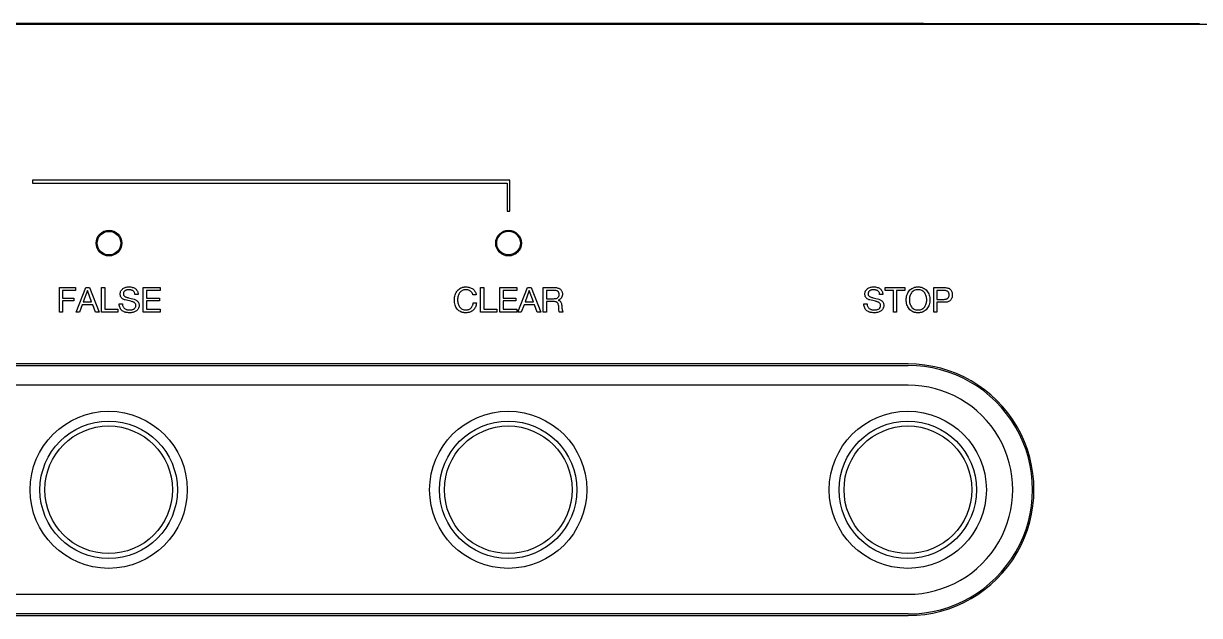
# Model space of a CAD drawing. Header units: millimetres. Extents: x 2974 to 5671, y 1205 to 3288.
# Drawn here: x 4272.76 to 4286.06, y 1695.4 to 1702.1 of the extents above; entities that cross this region are included whole.
import ezdxf

# ---------------------------------------------------------------- set-up
doc = ezdxf.new("R2010")
doc.units = ezdxf.units.MM
doc.linetypes.add('atContinuous2', pattern=[0])
doc.layers.add('Layer 1', color=7, linetype='Continuous')

# ---------------------------------------------------------------- blocks, each defined once
blk = doc.blocks.new('TOA')
at = {"layer": 'Layer 1', "color": 0}
for points in [[(2149.99, 474.42), (2478.33, 474.42)], [(2389.15, 474.48), (2267.25, 474.48)], [(2388.52, 474.46), (2388.42, 474.42)], [(2388.81, 474.48), (2388.52, 474.46)], [(2389.14, 474.48), (2388.81, 474.48)], [(2389.15, 474.48), (2389.14, 474.48)], [(2389.15, 474.48), (2390.01, 474.48)], [(2390.01, 474.48), (2390.84, 474.48)], [(2390.84, 474.48), (2414.75, 474.48)], [(2414.75, 474.48), (2415.57, 474.48)], [(2303.88, 459.21), (2349.3, 459.21), (2349.3, 456.52), (2349.58, 456.52), (2349.58, 459.5), (2303.88, 459.5), (2303.88, 459.21), (2303.88, 459.21)], [(2306.45, 449.21), (2307.99, 449.21)], [(2306.45, 446.84), (2306.45, 449.2)], [(2307.99, 449.21), (2307.99, 448.93)], [(2308.05, 446.84), (2308.97, 449.2)], [(2308.97, 449.21), (2309.32, 449.21)], [(2309.32, 449.21), (2310.25, 446.85)], [(2310.5, 449.21), (2310.8, 449.21)], [(2310.5, 446.84), (2310.5, 449.2)], [(2310.8, 449.21), (2310.8, 447.12)], [(2312.48, 449.05), (2312.54, 449.1)], [(2312.54, 449.1), (2312.6, 449.14)], [(2312.6, 449.14), (2312.67, 449.17)], [(2312.67, 449.17), (2312.74, 449.2)], [(2312.74, 449.2), (2312.81, 449.23)], [(2312.81, 449.23), (2312.89, 449.24)], [(2312.89, 449.24), (2312.97, 449.26)], [(2312.97, 449.26), (2313.05, 449.26)], [(2313.05, 449.26), (2313.13, 449.27)], [(2313.13, 449.27), (2313.21, 449.26)], [(2313.21, 449.26), (2313.3, 449.26)], [(2313.3, 449.26), (2313.38, 449.24)], [(2313.38, 449.24), (2313.46, 449.22)], [(2313.46, 449.22), (2313.54, 449.2)], [(2313.54, 449.2), (2313.61, 449.17)], [(2313.61, 449.17), (2313.67, 449.13)], [(2313.67, 449.13), (2313.73, 449.09)], [(2313.73, 449.09), (2313.79, 449.04)], [(2314.48, 449.21), (2316.1, 449.21)], [(2314.48, 446.84), (2314.48, 449.2)], [(2316.1, 449.21), (2316.1, 448.93)], [(2344.7, 449.05), (2344.79, 449.12)], [(2344.79, 449.12), (2344.89, 449.17)], [(2344.89, 449.17), (2344.94, 449.19)], [(2344.94, 449.19), (2345, 449.21)], [(2345, 449.21), (2345.05, 449.23)], [(2345.05, 449.23), (2345.11, 449.24)], [(2345.11, 449.24), (2345.18, 449.25)], [(2345.18, 449.25), (2345.24, 449.26)], [(2345.24, 449.26), (2345.3, 449.27)], [(2345.3, 449.27), (2345.37, 449.27)], [(2345.37, 449.27), (2345.46, 449.26)], [(2345.46, 449.26), (2345.55, 449.25)], [(2345.55, 449.25), (2345.64, 449.24)], [(2345.64, 449.24), (2345.72, 449.22)], [(2345.72, 449.22), (2345.8, 449.19)], [(2345.8, 449.19), (2345.88, 449.16)], [(2345.88, 449.16), (2345.95, 449.12)], [(2345.95, 449.12), (2346.02, 449.07)], [(2346.02, 449.07), (2346.08, 449.02)], [(2346.77, 449.21), (2347.08, 449.21)], [(2346.77, 446.84), (2346.77, 449.2)], [(2347.08, 449.21), (2347.08, 447.12)], [(2348.61, 449.21), (2350.24, 449.21)], [(2348.61, 446.84), (2348.61, 449.2)], [(2350.24, 449.21), (2350.24, 448.93)], [(2350.34, 446.84), (2351.26, 449.2)], [(2351.26, 449.21), (2351.61, 449.21)], [(2351.61, 449.21), (2352.53, 446.85)], [(2352.75, 449.21), (2353.87, 449.21)], [(2352.75, 446.84), (2352.75, 449.2)], [(2353.87, 449.21), (2353.95, 449.2)], [(2353.95, 449.2), (2354.03, 449.2)], [(2354.03, 449.2), (2354.11, 449.18)], [(2354.11, 449.18), (2354.17, 449.16)], [(2354.18, 449.16), (2354.24, 449.14)], [(2354.24, 449.14), (2354.3, 449.11)], [(2354.3, 449.11), (2354.35, 449.08)], [(2354.35, 449.08), (2354.4, 449.04)], [(2383.75, 449.05), (2383.81, 449.1)], [(2383.81, 449.1), (2383.87, 449.14)], [(2383.87, 449.14), (2383.94, 449.17)], [(2383.94, 449.17), (2384.01, 449.2)], [(2384.01, 449.2), (2384.08, 449.23)], [(2384.08, 449.23), (2384.16, 449.24)], [(2384.16, 449.24), (2384.24, 449.26)], [(2384.24, 449.26), (2384.32, 449.26)], [(2384.32, 449.26), (2384.4, 449.27)], [(2384.4, 449.27), (2384.49, 449.26)], [(2384.49, 449.26), (2384.57, 449.26)], [(2384.57, 449.26), (2384.65, 449.24)], [(2384.65, 449.24), (2384.73, 449.22)], [(2384.73, 449.22), (2384.81, 449.2)], [(2384.81, 449.2), (2384.88, 449.17)], [(2384.88, 449.17), (2384.94, 449.13)], [(2384.94, 449.13), (2385, 449.09)], [(2385, 449.09), (2385.06, 449.04)], [(2385.49, 449.21), (2387.37, 449.21)], [(2385.49, 448.93), (2385.49, 449.21)], [(2387.37, 449.21), (2387.37, 448.93)], [(2387.94, 449.04), (2388.04, 449.11)], [(2388.04, 449.11), (2388.14, 449.16)], [(2388.14, 449.16), (2388.19, 449.19)], [(2388.19, 449.19), (2388.25, 449.21)], [(2388.25, 449.21), (2388.31, 449.23)], [(2388.31, 449.23), (2388.37, 449.24)], [(2388.37, 449.24), (2388.43, 449.25)], [(2388.43, 449.25), (2388.5, 449.26)], [(2388.5, 449.26), (2388.56, 449.27)], [(2388.56, 449.27), (2388.63, 449.27)], [(2388.63, 449.27), (2388.7, 449.27)], [(2388.7, 449.27), (2388.77, 449.26)], [(2388.77, 449.26), (2388.84, 449.25)], [(2388.84, 449.25), (2388.9, 449.24)], [(2388.9, 449.24), (2388.96, 449.23)], [(2388.96, 449.23), (2389.02, 449.21)], [(2389.02, 449.21), (2389.08, 449.19)], [(2389.07, 449.19), (2389.13, 449.16)], [(2389.13, 449.16), (2389.23, 449.11)], [(2389.23, 449.11), (2389.32, 449.04)], [(2390.14, 449.21), (2391.18, 449.21)], [(2390.14, 446.84), (2390.14, 449.2)], [(2391.18, 449.21), (2391.27, 449.2)], [(2391.27, 449.2), (2391.35, 449.19)], [(2391.35, 449.19), (2391.43, 449.18)], [(2391.43, 449.18), (2391.5, 449.16)], [(2391.5, 449.16), (2391.57, 449.13)], [(2391.57, 449.13), (2391.63, 449.1)], [(2391.63, 449.1), (2391.68, 449.06)], [(2306.76, 448.93), (2306.76, 448.19)], [(2307.99, 448.93), (2306.76, 448.93)], [(2306.76, 448.19), (2307.84, 448.19)], [(2307.84, 448.19), (2307.84, 447.92)], [(2309.14, 448.92), (2308.74, 447.83)], [(2309.15, 448.92), (2309.14, 448.92)], [(2309.54, 447.83), (2309.15, 448.92)], [(2312.27, 448.58), (2312.28, 448.66)], [(2312.28, 448.5), (2312.27, 448.58)], [(2312.28, 448.66), (2312.29, 448.74)], [(2312.29, 448.43), (2312.28, 448.5)], [(2312.29, 448.74), (2312.31, 448.82)], [(2312.31, 448.36), (2312.29, 448.43)], [(2312.31, 448.82), (2312.35, 448.89)], [(2312.34, 448.31), (2312.31, 448.36)], [(2312.37, 448.26), (2312.34, 448.31)], [(2312.35, 448.88), (2312.39, 448.95)], [(2312.41, 448.21), (2312.37, 448.26)], [(2312.39, 448.95), (2312.43, 449)], [(2312.46, 448.17), (2312.41, 448.21)], [(2312.43, 449), (2312.48, 449.06)], [(2312.51, 448.13), (2312.46, 448.17)], [(2312.56, 448.1), (2312.51, 448.13)], [(2312.62, 448.07), (2312.56, 448.1)], [(2312.59, 448.69), (2312.58, 448.64)], [(2312.58, 448.64), (2312.58, 448.59)], [(2312.58, 448.59), (2312.58, 448.54)], [(2312.58, 448.54), (2312.6, 448.49)], [(2312.6, 448.74), (2312.59, 448.69)], [(2312.62, 448.78), (2312.6, 448.74)], [(2312.6, 448.49), (2312.62, 448.45)], [(2312.65, 448.82), (2312.62, 448.78)], [(2312.62, 448.45), (2312.64, 448.41)], [(2312.68, 448.04), (2312.62, 448.07)], [(2312.64, 448.41), (2312.68, 448.38)], [(2312.68, 448.85), (2312.65, 448.82)], [(2312.71, 448.88), (2312.68, 448.85)], [(2312.68, 448.38), (2312.72, 448.35)], [(2312.75, 448.02), (2312.68, 448.04)], [(2312.74, 448.9), (2312.71, 448.88)], [(2312.72, 448.35), (2312.76, 448.32)], [(2312.78, 448.93), (2312.74, 448.9)], [(2312.89, 447.98), (2312.75, 448.02)], [(2312.76, 448.32), (2312.82, 448.3)], [(2312.82, 448.94), (2312.78, 448.93)], [(2312.81, 448.3), (2312.87, 448.28)], [(2312.87, 448.96), (2312.82, 448.94)], [(2312.91, 448.97), (2312.87, 448.96)], [(2312.87, 448.28), (2312.93, 448.26)], [(2313.02, 447.95), (2312.89, 447.98)], [(2313.01, 448.99), (2312.91, 448.97)], [(2312.93, 448.26), (2312.99, 448.24)], [(2312.99, 448.24), (2313.06, 448.23)], [(2313.11, 448.99), (2313.01, 448.99)], [(2313.16, 447.92), (2313.02, 447.95)], [(2313.06, 448.23), (2313.19, 448.2)], [(2313.17, 448.99), (2313.11, 448.99)], [(2313.23, 448.98), (2313.17, 448.99)], [(2313.19, 448.2), (2313.33, 448.17)], [(2313.28, 448.98), (2313.22, 448.98)], [(2313.33, 448.96), (2313.28, 448.98)], [(2313.38, 448.95), (2313.33, 448.96)], [(2313.33, 448.17), (2313.47, 448.13)], [(2313.43, 448.93), (2313.38, 448.95)], [(2313.47, 448.91), (2313.43, 448.93)], [(2313.51, 448.88), (2313.47, 448.91)], [(2313.47, 448.13), (2313.61, 448.09)], [(2313.55, 448.85), (2313.51, 448.88)], [(2313.58, 448.82), (2313.55, 448.85)], [(2313.61, 448.78), (2313.58, 448.82)], [(2313.63, 448.74), (2313.61, 448.78)], [(2313.61, 448.09), (2313.67, 448.07)], [(2313.65, 448.69), (2313.63, 448.74)], [(2313.67, 448.64), (2313.65, 448.69)], [(2313.68, 448.59), (2313.67, 448.64)], [(2313.67, 448.07), (2313.73, 448.04)], [(2313.69, 448.53), (2313.68, 448.59)], [(2313.99, 448.53), (2313.69, 448.53)], [(2313.73, 448.04), (2313.79, 448.01)], [(2313.79, 449.04), (2313.84, 448.99)], [(2313.79, 448.01), (2313.85, 447.97)], [(2313.84, 448.99), (2313.88, 448.93)], [(2313.85, 447.97), (2313.9, 447.93)], [(2313.88, 448.93), (2313.92, 448.86)], [(2313.92, 448.86), (2313.95, 448.79)], [(2313.95, 448.79), (2313.97, 448.71)], [(2313.97, 448.71), (2313.98, 448.62)], [(2313.98, 448.62), (2313.99, 448.53)], [(2314.79, 448.93), (2314.79, 448.19)], [(2316.1, 448.93), (2314.79, 448.93)], [(2314.79, 448.19), (2316.02, 448.19)], [(2316.02, 448.19), (2316.02, 447.92)], [(2344.26, 448.02), (2344.27, 448.15)], [(2344.27, 447.89), (2344.26, 448.02)], [(2344.27, 448.15), (2344.28, 448.27)], [(2344.28, 448.27), (2344.3, 448.39)], [(2344.3, 448.39), (2344.33, 448.5)], [(2344.33, 448.5), (2344.37, 448.61)], [(2344.37, 448.61), (2344.42, 448.72)], [(2344.42, 448.72), (2344.48, 448.81)], [(2344.48, 448.81), (2344.54, 448.9)], [(2344.54, 448.9), (2344.61, 448.98)], [(2344.58, 448.22), (2344.57, 448.13)], [(2344.57, 448.13), (2344.57, 448.04)], [(2344.57, 448.04), (2344.57, 447.94)], [(2344.59, 448.31), (2344.58, 448.22)], [(2344.61, 448.4), (2344.59, 448.31)], [(2344.61, 448.98), (2344.7, 449.05)], [(2344.64, 448.48), (2344.61, 448.4)], [(2344.67, 448.56), (2344.64, 448.48)], [(2344.71, 448.63), (2344.67, 448.56)], [(2344.76, 448.7), (2344.71, 448.63)], [(2344.81, 448.76), (2344.76, 448.7)], [(2344.87, 448.82), (2344.81, 448.76)], [(2344.93, 448.87), (2344.87, 448.82)], [(2345.01, 448.91), (2344.93, 448.87)], [(2345.09, 448.95), (2345.01, 448.91)], [(2345.17, 448.97), (2345.09, 448.95)], [(2345.27, 448.99), (2345.17, 448.97)], [(2345.37, 448.99), (2345.27, 448.99)], [(2345.43, 448.99), (2345.37, 448.99)], [(2345.49, 448.98), (2345.43, 448.99)], [(2345.55, 448.97), (2345.49, 448.98)], [(2345.6, 448.96), (2345.55, 448.97)], [(2345.65, 448.94), (2345.6, 448.96)], [(2345.7, 448.92), (2345.65, 448.94)], [(2345.75, 448.9), (2345.7, 448.92)], [(2345.8, 448.87), (2345.75, 448.9)], [(2345.84, 448.84), (2345.8, 448.87)], [(2345.88, 448.8), (2345.84, 448.84)], [(2345.91, 448.76), (2345.88, 448.8)], [(2345.95, 448.71), (2345.91, 448.76)], [(2345.97, 448.67), (2345.95, 448.72)], [(2346, 448.62), (2345.97, 448.67)], [(2346.02, 448.56), (2346, 448.62)], [(2346.03, 448.5), (2346.02, 448.56)], [(2346.35, 448.5), (2346.03, 448.5)], [(2346.08, 449.02), (2346.14, 448.96)], [(2346.14, 448.96), (2346.19, 448.9)], [(2346.19, 448.9), (2346.23, 448.83)], [(2346.23, 448.83), (2346.27, 448.76)], [(2346.27, 448.76), (2346.3, 448.68)], [(2346.3, 448.68), (2346.33, 448.59)], [(2346.33, 448.59), (2346.35, 448.5)], [(2348.92, 448.93), (2348.92, 448.19)], [(2350.24, 448.93), (2348.92, 448.93)], [(2348.92, 448.19), (2350.15, 448.19)], [(2350.15, 448.19), (2350.15, 447.92)], [(2351.43, 448.92), (2351.43, 448.92), (2351.03, 447.83)], [(2351.83, 447.83), (2351.43, 448.92)], [(2353.06, 448.93), (2353.06, 448.13)], [(2353.86, 448.93), (2353.06, 448.93)], [(2353.06, 448.13), (2353.73, 448.13)], [(2353.73, 448.13), (2353.84, 448.14)], [(2353.84, 448.14), (2353.94, 448.15)], [(2353.91, 448.93), (2353.86, 448.93)], [(2353.96, 448.92), (2353.91, 448.93)], [(2353.94, 448.15), (2353.99, 448.16)], [(2354.01, 448.91), (2353.96, 448.92)], [(2353.99, 448.16), (2354.04, 448.17)], [(2354.05, 448.9), (2354.01, 448.91)], [(2354.04, 448.17), (2354.08, 448.19)], [(2354.09, 448.89), (2354.05, 448.9)], [(2354.08, 448.19), (2354.12, 448.21)], [(2354.13, 448.87), (2354.09, 448.89)], [(2354.12, 448.21), (2354.15, 448.24)], [(2354.16, 448.85), (2354.13, 448.87)], [(2354.15, 448.24), (2354.19, 448.27)], [(2354.18, 448.82), (2354.16, 448.85)], [(2354.21, 448.79), (2354.18, 448.82)], [(2354.23, 448.01), (2354.18, 448)], [(2354.18, 448), (2354.18, 447.99)], [(2354.18, 447.99), (2354.23, 447.98)], [(2354.19, 448.27), (2354.22, 448.3)], [(2354.23, 448.76), (2354.21, 448.79)], [(2354.22, 448.3), (2354.24, 448.34)], [(2354.25, 448.73), (2354.23, 448.76)], [(2354.28, 448.03), (2354.23, 448.01)], [(2354.23, 447.98), (2354.27, 447.96)], [(2354.24, 448.34), (2354.26, 448.38)], [(2354.26, 448.7), (2354.25, 448.73)], [(2354.27, 448.66), (2354.26, 448.7)], [(2354.26, 448.38), (2354.28, 448.43)], [(2354.28, 448.62), (2354.27, 448.66)], [(2354.27, 448.43), (2354.28, 448.48)], [(2354.27, 447.96), (2354.31, 447.95)], [(2354.28, 448.58), (2354.28, 448.62)], [(2354.29, 448.54), (2354.28, 448.58)], [(2354.28, 448.48), (2354.29, 448.54)], [(2354.33, 448.06), (2354.28, 448.03)], [(2354.31, 447.95), (2354.35, 447.92)], [(2354.37, 448.08), (2354.33, 448.06)], [(2354.4, 448.11), (2354.37, 448.08)], [(2354.4, 449.04), (2354.45, 449)], [(2354.44, 448.14), (2354.4, 448.11)], [(2354.47, 448.18), (2354.44, 448.14)], [(2354.45, 449), (2354.49, 448.95)], [(2354.49, 448.22), (2354.47, 448.18)], [(2354.49, 448.95), (2354.52, 448.9)], [(2354.52, 448.26), (2354.5, 448.22)], [(2354.52, 448.9), (2354.55, 448.85)], [(2354.54, 448.3), (2354.52, 448.26)], [(2354.55, 448.35), (2354.54, 448.3)], [(2354.55, 448.85), (2354.57, 448.79)], [(2354.57, 448.39), (2354.55, 448.35)], [(2354.57, 448.79), (2354.58, 448.73)], [(2354.58, 448.44), (2354.57, 448.39)], [(2354.58, 448.73), (2354.59, 448.66)], [(2354.59, 448.49), (2354.58, 448.44)], [(2354.59, 448.66), (2354.59, 448.59)], [(2354.59, 448.59), (2354.59, 448.54)], [(2354.59, 448.54), (2354.59, 448.49)], [(2383.55, 448.66), (2383.56, 448.74)], [(2383.55, 448.58), (2383.55, 448.66)], [(2383.55, 448.5), (2383.55, 448.58)], [(2383.56, 448.43), (2383.55, 448.5)], [(2383.56, 448.74), (2383.58, 448.82)], [(2383.58, 448.36), (2383.56, 448.43)], [(2383.61, 448.31), (2383.58, 448.36)], [(2383.59, 448.82), (2383.62, 448.89)], [(2383.64, 448.26), (2383.61, 448.31)], [(2383.62, 448.88), (2383.66, 448.95)], [(2383.68, 448.21), (2383.64, 448.26)], [(2383.66, 448.95), (2383.7, 449)], [(2383.73, 448.17), (2383.68, 448.21)], [(2383.7, 449), (2383.75, 449.06)], [(2383.78, 448.13), (2383.73, 448.17)], [(2383.84, 448.1), (2383.78, 448.13)], [(2383.89, 448.07), (2383.84, 448.1)], [(2383.86, 448.69), (2383.85, 448.64)], [(2383.85, 448.64), (2383.85, 448.59)], [(2383.85, 448.59), (2383.86, 448.54)], [(2383.85, 448.54), (2383.87, 448.49)], [(2383.88, 448.74), (2383.86, 448.69)], [(2383.87, 448.49), (2383.89, 448.45)], [(2383.9, 448.78), (2383.88, 448.74)], [(2383.89, 448.45), (2383.92, 448.41)], [(2383.96, 448.04), (2383.89, 448.07)], [(2383.92, 448.82), (2383.9, 448.78)], [(2383.95, 448.85), (2383.92, 448.82)], [(2383.92, 448.41), (2383.95, 448.38)], [(2383.98, 448.88), (2383.95, 448.85)], [(2383.95, 448.38), (2383.99, 448.35)], [(2384.02, 448.02), (2383.96, 448.04)], [(2384.02, 448.9), (2383.98, 448.88)], [(2383.99, 448.35), (2384.04, 448.32)], [(2384.05, 448.93), (2384.02, 448.9)], [(2384.16, 447.98), (2384.02, 448.02)], [(2384.04, 448.32), (2384.09, 448.3)], [(2384.09, 448.94), (2384.05, 448.93)], [(2384.14, 448.96), (2384.09, 448.94)], [(2384.09, 448.3), (2384.14, 448.28)], [(2384.19, 448.97), (2384.14, 448.96)], [(2384.14, 448.28), (2384.2, 448.26)], [(2384.3, 447.95), (2384.16, 447.98)], [(2384.28, 448.99), (2384.18, 448.97)], [(2384.2, 448.26), (2384.26, 448.24)], [(2384.26, 448.24), (2384.33, 448.23)], [(2384.38, 448.99), (2384.28, 448.99)], [(2384.43, 447.92), (2384.3, 447.95)], [(2384.33, 448.23), (2384.46, 448.2)], [(2384.44, 448.99), (2384.38, 448.99)], [(2384.5, 448.98), (2384.44, 448.99)], [(2384.46, 448.2), (2384.6, 448.17)], [(2384.55, 448.98), (2384.5, 448.98)], [(2384.6, 448.96), (2384.55, 448.98)], [(2384.65, 448.95), (2384.6, 448.96)], [(2384.6, 448.17), (2384.74, 448.13)], [(2384.7, 448.93), (2384.65, 448.95)], [(2384.74, 448.91), (2384.7, 448.93)], [(2384.78, 448.88), (2384.74, 448.91)], [(2384.74, 448.13), (2384.88, 448.09)], [(2384.82, 448.85), (2384.78, 448.88)], [(2384.85, 448.82), (2384.82, 448.85)], [(2384.88, 448.78), (2384.85, 448.82)], [(2384.91, 448.74), (2384.88, 448.78)], [(2384.88, 448.09), (2384.94, 448.07)], [(2384.93, 448.69), (2384.91, 448.74)], [(2384.94, 448.64), (2384.93, 448.69)], [(2384.96, 448.59), (2384.94, 448.64)], [(2384.94, 448.07), (2385, 448.04)], [(2384.96, 448.53), (2384.96, 448.59)], [(2385.26, 448.53), (2384.96, 448.53)], [(2385.01, 448.04), (2385.06, 448.01)], [(2385.06, 449.04), (2385.11, 448.99)], [(2385.06, 448.01), (2385.12, 447.97)], [(2385.11, 448.99), (2385.15, 448.93)], [(2385.12, 447.97), (2385.17, 447.93)], [(2385.15, 448.93), (2385.19, 448.86)], [(2385.19, 448.86), (2385.22, 448.79)], [(2385.22, 448.79), (2385.24, 448.71)], [(2385.24, 448.71), (2385.25, 448.62)], [(2385.25, 448.62), (2385.26, 448.53)], [(2386.27, 448.93), (2385.49, 448.93)], [(2386.27, 446.84), (2386.27, 448.93)], [(2386.58, 448.93), (2386.58, 446.85)], [(2387.37, 448.93), (2386.58, 448.93)], [(2387.5, 448.15), (2387.52, 448.26)], [(2387.5, 448.02), (2387.5, 448.15)], [(2387.5, 447.9), (2387.5, 448.02)], [(2387.52, 448.26), (2387.54, 448.38)], [(2387.54, 448.38), (2387.57, 448.49)], [(2387.57, 448.49), (2387.61, 448.6)], [(2387.61, 448.6), (2387.66, 448.7)], [(2387.66, 448.7), (2387.72, 448.8)], [(2387.72, 448.8), (2387.78, 448.89)], [(2387.78, 448.89), (2387.86, 448.97)], [(2387.82, 448.2), (2387.81, 448.11)], [(2387.81, 448.11), (2387.81, 448.03)], [(2387.81, 448.02), (2387.81, 447.94)], [(2387.83, 448.29), (2387.82, 448.2)], [(2387.85, 448.37), (2387.83, 448.29)], [(2387.88, 448.46), (2387.85, 448.38)], [(2387.86, 448.97), (2387.94, 449.04)], [(2387.91, 448.54), (2387.88, 448.46)], [(2387.95, 448.61), (2387.91, 448.54)], [(2388, 448.69), (2387.95, 448.61)], [(2388.05, 448.75), (2388, 448.69)], [(2388.12, 448.81), (2388.05, 448.75)], [(2388.18, 448.86), (2388.12, 448.81)], [(2388.26, 448.91), (2388.18, 448.86)], [(2388.34, 448.94), (2388.26, 448.91)], [(2388.43, 448.97), (2388.34, 448.94)], [(2388.53, 448.99), (2388.43, 448.97)], [(2388.63, 448.99), (2388.53, 448.99)], [(2388.74, 448.99), (2388.63, 448.99)], [(2388.84, 448.97), (2388.74, 448.99)], [(2388.93, 448.94), (2388.84, 448.97)], [(2389.01, 448.91), (2388.93, 448.94)], [(2389.08, 448.86), (2389.01, 448.91)], [(2389.15, 448.81), (2389.08, 448.86)], [(2389.21, 448.75), (2389.15, 448.81)], [(2389.27, 448.69), (2389.21, 448.75)], [(2389.31, 448.61), (2389.27, 448.69)], [(2389.35, 448.54), (2389.31, 448.61)], [(2389.32, 449.04), (2389.41, 448.97)], [(2389.39, 448.46), (2389.36, 448.54)], [(2389.41, 448.37), (2389.39, 448.46)], [(2389.41, 448.97), (2389.48, 448.89)], [(2389.44, 448.29), (2389.41, 448.37)], [(2389.45, 448.2), (2389.43, 448.29)], [(2389.46, 448.11), (2389.45, 448.2)], [(2389.46, 448.02), (2389.46, 448.11)], [(2389.46, 447.94), (2389.46, 448.03)], [(2389.48, 448.89), (2389.55, 448.8)], [(2389.55, 448.8), (2389.61, 448.7)], [(2389.61, 448.7), (2389.66, 448.6)], [(2389.66, 448.6), (2389.7, 448.49)], [(2389.7, 448.49), (2389.73, 448.38)], [(2389.73, 448.38), (2389.75, 448.26)], [(2389.75, 448.26), (2389.76, 448.15)], [(2389.76, 448.15), (2389.77, 448.03)], [(2389.77, 448.02), (2389.76, 447.91)], [(2391.08, 448.93), (2390.44, 448.93)], [(2390.44, 448.93), (2390.44, 448.07), (2391.08, 448.07)], [(2391.14, 448.93), (2391.08, 448.93)], [(2391.08, 448.07), (2391.14, 448.07)], [(2391.21, 448.92), (2391.14, 448.93)], [(2391.14, 448.07), (2391.21, 448.08)], [(2391.26, 448.91), (2391.21, 448.92)], [(2391.21, 448.08), (2391.26, 448.08)], [(2391.32, 448.9), (2391.26, 448.91)], [(2391.26, 448.08), (2391.32, 448.1)], [(2391.36, 448.89), (2391.32, 448.9)], [(2391.32, 448.1), (2391.36, 448.11)], [(2391.41, 448.87), (2391.36, 448.89)], [(2391.36, 448.11), (2391.41, 448.13)], [(2391.45, 448.85), (2391.41, 448.87)], [(2391.41, 448.13), (2391.45, 448.15)], [(2391.48, 448.82), (2391.45, 448.85)], [(2391.45, 448.15), (2391.48, 448.18)], [(2391.51, 448.79), (2391.48, 448.82)], [(2391.48, 448.18), (2391.51, 448.21)], [(2391.54, 448.76), (2391.51, 448.79)], [(2391.51, 448.21), (2391.54, 448.24)], [(2391.56, 448.72), (2391.54, 448.76)], [(2391.54, 448.24), (2391.56, 448.28)], [(2391.58, 448.69), (2391.56, 448.72)], [(2391.56, 448.28), (2391.58, 448.32)], [(2391.59, 448.64), (2391.58, 448.69)], [(2391.58, 448.32), (2391.59, 448.36)], [(2391.6, 448.6), (2391.59, 448.64)], [(2391.59, 448.36), (2391.6, 448.4)], [(2391.61, 448.55), (2391.6, 448.6)], [(2391.6, 448.4), (2391.61, 448.45)], [(2391.61, 448.5), (2391.61, 448.55)], [(2391.61, 448.45), (2391.61, 448.5)], [(2391.68, 449.06), (2391.73, 449.02)], [(2391.73, 447.98), (2391.68, 447.94)], [(2391.73, 449.02), (2391.77, 448.97)], [(2391.77, 448.03), (2391.73, 447.98)], [(2391.77, 448.97), (2391.81, 448.92)], [(2391.81, 448.08), (2391.77, 448.03)], [(2391.81, 448.92), (2391.84, 448.86)], [(2391.84, 448.14), (2391.81, 448.08)], [(2391.84, 448.86), (2391.87, 448.8)], [(2391.87, 448.2), (2391.84, 448.14)], [(2391.87, 448.8), (2391.89, 448.73)], [(2391.89, 448.27), (2391.87, 448.2)], [(2391.89, 448.73), (2391.9, 448.66)], [(2391.9, 448.34), (2391.89, 448.27)], [(2391.9, 448.66), (2391.91, 448.58)], [(2391.91, 448.42), (2391.9, 448.34)], [(2391.91, 448.58), (2391.91, 448.5)], [(2391.91, 448.5), (2391.91, 448.42)], [(2306.76, 446.84), (2306.45, 446.84)], [(2306.76, 447.92), (2306.76, 446.84)], [(2307.84, 447.92), (2306.76, 447.92)], [(2308.37, 446.84), (2308.05, 446.84)], [(2308.64, 447.55), (2308.37, 446.84)], [(2309.64, 447.55), (2308.64, 447.55)], [(2308.74, 447.83), (2309.54, 447.83)], [(2309.9, 446.84), (2309.64, 447.55)], [(2310.25, 446.84), (2309.9, 446.84)], [(2312.05, 446.84), (2310.5, 446.84)], [(2310.8, 447.12), (2312.05, 447.12)], [(2312.05, 447.12), (2312.05, 446.84)], [(2312.18, 447.63), (2312.49, 447.63)], [(2312.19, 447.53), (2312.18, 447.63)], [(2312.2, 447.43), (2312.19, 447.53)], [(2312.23, 447.34), (2312.2, 447.43)], [(2312.26, 447.26), (2312.23, 447.34)], [(2312.3, 447.18), (2312.26, 447.26)], [(2312.35, 447.11), (2312.3, 447.18)], [(2312.41, 447.05), (2312.35, 447.11)], [(2312.47, 446.99), (2312.41, 447.05)], [(2312.54, 446.94), (2312.47, 446.99)], [(2312.49, 447.63), (2312.49, 447.56)], [(2312.49, 447.56), (2312.5, 447.49)], [(2312.5, 447.49), (2312.52, 447.43)], [(2312.52, 447.43), (2312.55, 447.37)], [(2312.62, 446.9), (2312.54, 446.94)], [(2312.55, 447.37), (2312.58, 447.32)], [(2312.58, 447.32), (2312.61, 447.27)], [(2312.61, 447.27), (2312.65, 447.23)], [(2312.7, 446.86), (2312.62, 446.9)], [(2312.65, 447.23), (2312.7, 447.2)], [(2312.7, 447.2), (2312.75, 447.16)], [(2312.78, 446.84), (2312.7, 446.86)], [(2312.75, 447.16), (2312.8, 447.14)], [(2312.87, 446.81), (2312.78, 446.83)], [(2312.8, 447.14), (2312.86, 447.11)], [(2312.86, 447.11), (2312.92, 447.09)], [(2312.92, 447.09), (2312.98, 447.08)], [(2312.98, 447.08), (2313.04, 447.07)], [(2313.04, 447.07), (2313.11, 447.06)], [(2313.11, 447.06), (2313.18, 447.06)], [(2313.3, 447.89), (2313.16, 447.92)], [(2313.18, 447.06), (2313.28, 447.06)], [(2313.28, 447.06), (2313.39, 447.08)], [(2313.36, 447.87), (2313.3, 447.89)], [(2313.43, 447.85), (2313.37, 447.87)], [(2313.39, 447.08), (2313.44, 447.09)], [(2313.48, 446.82), (2313.4, 446.81)], [(2313.49, 447.83), (2313.43, 447.86)], [(2313.44, 447.09), (2313.49, 447.11)], [(2313.56, 446.85), (2313.48, 446.82)], [(2313.54, 447.81), (2313.49, 447.83)], [(2313.49, 447.11), (2313.54, 447.13)], [(2313.59, 447.79), (2313.54, 447.81)], [(2313.54, 447.13), (2313.58, 447.15)], [(2313.64, 446.87), (2313.57, 446.85)], [(2313.58, 447.15), (2313.62, 447.17)], [(2313.64, 447.76), (2313.59, 447.78)], [(2313.62, 447.17), (2313.66, 447.2)], [(2313.68, 447.72), (2313.64, 447.76)], [(2313.71, 446.91), (2313.64, 446.87)], [(2313.66, 447.2), (2313.69, 447.24)], [(2313.71, 447.69), (2313.68, 447.72)], [(2313.69, 447.24), (2313.72, 447.28)], [(2313.74, 447.65), (2313.71, 447.69)], [(2313.78, 446.95), (2313.71, 446.91)], [(2313.72, 447.28), (2313.75, 447.32)], [(2313.76, 447.6), (2313.74, 447.65)], [(2313.75, 447.32), (2313.76, 447.37)], [(2313.77, 447.55), (2313.76, 447.6)], [(2313.76, 447.37), (2313.77, 447.43)], [(2313.78, 447.49), (2313.77, 447.55)], [(2313.77, 447.43), (2313.78, 447.49)], [(2313.84, 446.99), (2313.78, 446.95)], [(2313.9, 447.04), (2313.84, 446.99)], [(2313.9, 447.93), (2313.94, 447.88)], [(2313.95, 447.1), (2313.9, 447.04)], [(2313.94, 447.88), (2313.98, 447.83)], [(2314, 447.16), (2313.95, 447.1)], [(2313.98, 447.83), (2314.02, 447.78)], [(2314.03, 447.23), (2314, 447.16)], [(2314.02, 447.78), (2314.05, 447.72)], [(2314.06, 447.31), (2314.04, 447.24)], [(2314.05, 447.72), (2314.07, 447.65)], [(2314.08, 447.4), (2314.06, 447.31)], [(2314.07, 447.65), (2314.08, 447.57)], [(2314.08, 447.57), (2314.08, 447.49)], [(2314.08, 447.49), (2314.08, 447.4)], [(2316.11, 446.84), (2314.48, 446.84)], [(2314.79, 447.92), (2314.79, 447.12)], [(2316.02, 447.92), (2314.79, 447.92)], [(2314.79, 447.12), (2316.11, 447.12)], [(2316.11, 447.12), (2316.11, 446.84)], [(2344.28, 447.77), (2344.26, 447.89)], [(2344.3, 447.65), (2344.28, 447.77)], [(2344.33, 447.53), (2344.3, 447.65)], [(2344.36, 447.42), (2344.33, 447.53)], [(2344.41, 447.32), (2344.36, 447.42)], [(2344.46, 447.23), (2344.41, 447.32)], [(2344.53, 447.14), (2344.46, 447.23)], [(2344.6, 447.06), (2344.53, 447.14)], [(2344.57, 447.94), (2344.58, 447.85)], [(2344.58, 447.85), (2344.59, 447.75)], [(2344.59, 447.75), (2344.61, 447.66)], [(2344.68, 446.99), (2344.6, 447.06)], [(2344.61, 447.66), (2344.64, 447.58)], [(2344.64, 447.58), (2344.67, 447.49)], [(2344.67, 447.49), (2344.71, 447.42)], [(2344.77, 446.93), (2344.68, 446.99)], [(2344.71, 447.42), (2344.76, 447.35)], [(2344.76, 447.35), (2344.81, 447.29)], [(2344.86, 446.88), (2344.77, 446.93)], [(2344.81, 447.29), (2344.87, 447.23)], [(2344.92, 446.86), (2344.86, 446.88)], [(2344.87, 447.23), (2344.93, 447.18)], [(2344.97, 446.84), (2344.92, 446.86)], [(2344.94, 447.18), (2345.01, 447.14)], [(2345.03, 446.82), (2344.97, 446.84)], [(2345.01, 447.14), (2345.09, 447.1)], [(2345.09, 446.81), (2345.03, 446.82)], [(2345.09, 447.1), (2345.18, 447.08)], [(2345.18, 447.08), (2345.27, 447.06)], [(2345.27, 447.06), (2345.37, 447.06)], [(2345.37, 447.06), (2345.45, 447.06)], [(2345.45, 447.06), (2345.52, 447.07)], [(2345.52, 447.07), (2345.58, 447.09)], [(2345.66, 446.82), (2345.56, 446.8)], [(2345.58, 447.09), (2345.65, 447.11)], [(2345.65, 447.11), (2345.71, 447.14)], [(2345.75, 446.85), (2345.66, 446.82)], [(2345.71, 447.14), (2345.76, 447.17)], [(2345.84, 446.88), (2345.75, 446.85)], [(2345.76, 447.17), (2345.81, 447.21)], [(2345.81, 447.21), (2345.86, 447.25)], [(2345.92, 446.93), (2345.84, 446.88)], [(2345.86, 447.25), (2345.9, 447.3)], [(2345.9, 447.3), (2345.93, 447.35)], [(2345.99, 446.98), (2345.92, 446.93)], [(2345.94, 447.35), (2345.97, 447.41)], [(2345.97, 447.41), (2345.99, 447.47)], [(2345.99, 447.47), (2346.02, 447.53)], [(2346.06, 447.04), (2346, 446.98)], [(2346.02, 447.53), (2346.04, 447.6)], [(2346.03, 447.6), (2346.05, 447.67)], [(2346.05, 447.74), (2346.37, 447.74)], [(2346.05, 447.67), (2346.05, 447.74)], [(2346.12, 447.1), (2346.06, 447.04)], [(2346.18, 447.18), (2346.12, 447.1)], [(2346.23, 447.26), (2346.18, 447.18)], [(2346.27, 447.34), (2346.23, 447.26)], [(2346.3, 447.43), (2346.27, 447.34)], [(2346.33, 447.53), (2346.3, 447.43)], [(2346.35, 447.63), (2346.33, 447.53)], [(2346.37, 447.74), (2346.35, 447.63)], [(2348.33, 446.84), (2346.77, 446.84)], [(2347.08, 447.12), (2348.33, 447.12)], [(2348.33, 447.12), (2348.33, 446.84)], [(2350.25, 446.84), (2348.61, 446.84)], [(2348.92, 447.92), (2348.92, 447.12)], [(2350.15, 447.92), (2348.92, 447.92)], [(2348.92, 447.12), (2350.25, 447.12)], [(2350.25, 447.12), (2350.25, 446.84)], [(2350.66, 446.84), (2350.34, 446.84)], [(2350.93, 447.55), (2350.66, 446.84)], [(2351.93, 447.55), (2350.93, 447.55)], [(2351.03, 447.83), (2351.83, 447.83)], [(2352.19, 446.84), (2351.93, 447.55)], [(2352.53, 446.84), (2352.19, 446.84)], [(2353.06, 446.84), (2352.75, 446.84)], [(2353.06, 447.86), (2353.06, 446.84)], [(2353.84, 447.86), (2353.06, 447.86)], [(2353.89, 447.85), (2353.84, 447.86)], [(2353.94, 447.85), (2353.89, 447.85)], [(2353.99, 447.84), (2353.94, 447.85)], [(2354.02, 447.82), (2353.99, 447.84)], [(2354.06, 447.8), (2354.02, 447.82)], [(2354.09, 447.78), (2354.06, 447.8)], [(2354.12, 447.76), (2354.09, 447.78)], [(2354.14, 447.73), (2354.12, 447.76)], [(2354.16, 447.7), (2354.14, 447.73)], [(2354.18, 447.67), (2354.16, 447.7)], [(2354.19, 447.63), (2354.18, 447.67)], [(2354.2, 447.59), (2354.19, 447.63)], [(2354.22, 447.51), (2354.2, 447.59)], [(2354.24, 447.43), (2354.22, 447.51)], [(2354.25, 447.34), (2354.24, 447.43)], [(2354.26, 447.25), (2354.25, 447.34)], [(2354.26, 447.17), (2354.26, 447.25)], [(2354.26, 447.09), (2354.26, 447.17)], [(2354.27, 447.01), (2354.26, 447.08)], [(2354.28, 446.94), (2354.27, 447.01)], [(2354.28, 446.91), (2354.28, 446.94)], [(2354.3, 446.89), (2354.28, 446.91)], [(2354.31, 446.86), (2354.3, 446.89)], [(2354.32, 446.84), (2354.31, 446.86)], [(2354.67, 446.84), (2354.32, 446.84)], [(2354.35, 447.92), (2354.38, 447.9)], [(2354.38, 447.9), (2354.4, 447.87)], [(2354.4, 447.87), (2354.43, 447.84)], [(2354.43, 447.84), (2354.45, 447.81)], [(2354.45, 447.81), (2354.48, 447.74)], [(2354.48, 447.74), (2354.51, 447.67)], [(2354.51, 447.67), (2354.52, 447.59)], [(2354.52, 447.59), (2354.53, 447.5)], [(2354.53, 447.5), (2354.54, 447.41)], [(2354.54, 447.41), (2354.54, 447.32)], [(2354.54, 447.32), (2354.55, 447.24)], [(2354.55, 447.24), (2354.56, 447.15)], [(2354.56, 447.15), (2354.58, 447.06)], [(2354.58, 447.06), (2354.6, 446.98)], [(2354.6, 446.98), (2354.61, 446.94)], [(2354.61, 446.94), (2354.63, 446.91)], [(2354.63, 446.91), (2354.65, 446.88)], [(2354.65, 446.88), (2354.67, 446.85)], [(2383.45, 447.63), (2383.76, 447.63)], [(2383.46, 447.53), (2383.45, 447.63)], [(2383.47, 447.43), (2383.46, 447.53)], [(2383.5, 447.34), (2383.47, 447.43)], [(2383.53, 447.26), (2383.5, 447.34)], [(2383.57, 447.18), (2383.53, 447.26)], [(2383.62, 447.11), (2383.57, 447.18)], [(2383.68, 447.05), (2383.62, 447.11)], [(2383.74, 446.99), (2383.68, 447.05)], [(2383.81, 446.94), (2383.74, 446.99)], [(2383.76, 447.63), (2383.76, 447.56)], [(2383.76, 447.56), (2383.77, 447.49)], [(2383.77, 447.49), (2383.79, 447.43)], [(2383.79, 447.43), (2383.82, 447.37)], [(2383.89, 446.9), (2383.81, 446.94)], [(2383.82, 447.37), (2383.85, 447.32)], [(2383.85, 447.32), (2383.88, 447.27)], [(2383.88, 447.27), (2383.93, 447.23)], [(2383.97, 446.86), (2383.89, 446.9)], [(2383.93, 447.23), (2383.97, 447.2)], [(2383.97, 447.2), (2384.02, 447.16)], [(2384.05, 446.84), (2383.97, 446.86)], [(2384.02, 447.16), (2384.07, 447.14)], [(2384.14, 446.81), (2384.05, 446.83)], [(2384.07, 447.14), (2384.13, 447.11)], [(2384.13, 447.11), (2384.19, 447.09)], [(2384.19, 447.09), (2384.25, 447.08)], [(2384.25, 447.08), (2384.31, 447.07)], [(2384.31, 447.07), (2384.38, 447.06)], [(2384.38, 447.06), (2384.45, 447.06)], [(2384.57, 447.89), (2384.43, 447.92)], [(2384.45, 447.06), (2384.55, 447.06)], [(2384.55, 447.06), (2384.66, 447.08)], [(2384.64, 447.87), (2384.57, 447.89)], [(2384.7, 447.85), (2384.64, 447.87)], [(2384.66, 447.08), (2384.71, 447.09)], [(2384.76, 446.82), (2384.67, 446.81)], [(2384.76, 447.83), (2384.7, 447.86)], [(2384.71, 447.09), (2384.76, 447.11)], [(2384.81, 447.81), (2384.76, 447.83)], [(2384.76, 447.11), (2384.81, 447.13)], [(2384.84, 446.85), (2384.76, 446.82)], [(2384.86, 447.79), (2384.81, 447.81)], [(2384.81, 447.13), (2384.86, 447.15)], [(2384.91, 446.87), (2384.84, 446.85)], [(2384.85, 447.15), (2384.9, 447.17)], [(2384.91, 447.76), (2384.86, 447.78)], [(2384.9, 447.17), (2384.93, 447.2)], [(2384.95, 447.72), (2384.91, 447.76)], [(2384.98, 446.91), (2384.91, 446.87)], [(2384.93, 447.2), (2384.97, 447.24)], [(2384.98, 447.69), (2384.95, 447.72)], [(2384.97, 447.24), (2384.99, 447.28)], [(2385.01, 447.65), (2384.98, 447.69)], [(2385.05, 446.95), (2384.98, 446.91)], [(2384.99, 447.28), (2385.02, 447.32)], [(2385.03, 447.6), (2385.01, 447.65)], [(2385.02, 447.32), (2385.03, 447.37)], [(2385.04, 447.55), (2385.03, 447.6)], [(2385.03, 447.37), (2385.04, 447.43)], [(2385.05, 447.49), (2385.04, 447.55)], [(2385.04, 447.43), (2385.05, 447.49)], [(2385.11, 446.99), (2385.05, 446.95)], [(2385.17, 447.04), (2385.11, 446.99)], [(2385.17, 447.93), (2385.22, 447.88)], [(2385.22, 447.1), (2385.17, 447.04)], [(2385.22, 447.88), (2385.25, 447.83)], [(2385.27, 447.16), (2385.22, 447.1)], [(2385.25, 447.83), (2385.29, 447.78)], [(2385.31, 447.23), (2385.27, 447.16)], [(2385.29, 447.78), (2385.32, 447.72)], [(2385.33, 447.31), (2385.31, 447.24)], [(2385.32, 447.72), (2385.34, 447.65)], [(2385.35, 447.4), (2385.33, 447.31)], [(2385.34, 447.65), (2385.35, 447.57)], [(2385.35, 447.57), (2385.35, 447.49)], [(2385.35, 447.49), (2385.35, 447.4)], [(2386.58, 446.84), (2386.27, 446.84)], [(2387.52, 447.79), (2387.5, 447.9)], [(2387.54, 447.67), (2387.52, 447.79)], [(2387.57, 447.56), (2387.54, 447.67)], [(2387.61, 447.45), (2387.57, 447.56)], [(2387.66, 447.35), (2387.61, 447.45)], [(2387.72, 447.25), (2387.66, 447.35)], [(2387.78, 447.16), (2387.72, 447.25)], [(2387.86, 447.08), (2387.78, 447.16)], [(2387.81, 447.94), (2387.82, 447.85)], [(2387.82, 447.85), (2387.83, 447.76)], [(2387.83, 447.76), (2387.85, 447.68)], [(2387.85, 447.68), (2387.88, 447.59)], [(2387.94, 447.01), (2387.86, 447.08)], [(2387.88, 447.59), (2387.91, 447.51)], [(2387.91, 447.51), (2387.95, 447.44)], [(2388.04, 446.94), (2387.94, 447.01)], [(2387.95, 447.44), (2388, 447.36)], [(2388, 447.36), (2388.05, 447.3)], [(2388.14, 446.89), (2388.04, 446.94)], [(2388.05, 447.3), (2388.12, 447.24)], [(2388.12, 447.24), (2388.18, 447.19)], [(2388.19, 446.86), (2388.14, 446.89)], [(2388.18, 447.19), (2388.26, 447.14)], [(2388.25, 446.84), (2388.19, 446.86)], [(2388.31, 446.82), (2388.25, 446.84)], [(2388.26, 447.14), (2388.34, 447.11)], [(2388.37, 446.81), (2388.31, 446.82)], [(2388.34, 447.11), (2388.43, 447.08)], [(2388.43, 447.08), (2388.53, 447.06)], [(2388.53, 447.06), (2388.63, 447.06)], [(2388.63, 447.06), (2388.74, 447.06)], [(2388.74, 447.06), (2388.84, 447.08)], [(2388.84, 447.08), (2388.93, 447.11)], [(2388.96, 446.82), (2388.9, 446.81)], [(2388.93, 447.11), (2389.01, 447.14)], [(2389.02, 446.84), (2388.96, 446.82)], [(2389.01, 447.14), (2389.08, 447.19)], [(2389.07, 446.86), (2389.02, 446.84)], [(2389.13, 446.89), (2389.07, 446.86)], [(2389.08, 447.19), (2389.15, 447.24)], [(2389.23, 446.94), (2389.13, 446.89)], [(2389.15, 447.24), (2389.21, 447.3)], [(2389.21, 447.3), (2389.27, 447.36)], [(2389.32, 447.01), (2389.23, 446.94)], [(2389.27, 447.36), (2389.31, 447.44)], [(2389.31, 447.44), (2389.35, 447.51)], [(2389.41, 447.08), (2389.32, 447.01)], [(2389.35, 447.51), (2389.39, 447.59)], [(2389.39, 447.59), (2389.41, 447.68)], [(2389.41, 447.68), (2389.44, 447.76)], [(2389.48, 447.16), (2389.41, 447.08)], [(2389.44, 447.76), (2389.45, 447.85)], [(2389.45, 447.85), (2389.46, 447.94)], [(2389.55, 447.25), (2389.48, 447.16)], [(2389.61, 447.35), (2389.55, 447.25)], [(2389.66, 447.45), (2389.61, 447.35)], [(2389.7, 447.56), (2389.66, 447.45)], [(2389.73, 447.67), (2389.7, 447.56)], [(2389.75, 447.79), (2389.73, 447.67)], [(2389.76, 447.9), (2389.75, 447.79)], [(2390.44, 446.84), (2390.14, 446.84)], [(2390.44, 447.8), (2390.44, 446.85)], [(2391.18, 447.8), (2390.44, 447.8)], [(2391.27, 447.8), (2391.18, 447.79)], [(2391.35, 447.81), (2391.27, 447.8)], [(2391.43, 447.82), (2391.35, 447.81)], [(2391.5, 447.84), (2391.43, 447.82)], [(2391.56, 447.87), (2391.5, 447.84)], [(2391.63, 447.9), (2391.56, 447.87)], [(2391.68, 447.94), (2391.63, 447.9)], [(2312.97, 446.8), (2312.87, 446.81)], [(2313.06, 446.79), (2312.97, 446.8)], [(2313.16, 446.78), (2313.06, 446.79)], [(2313.24, 446.79), (2313.16, 446.78)], [(2313.32, 446.79), (2313.24, 446.79)], [(2313.4, 446.81), (2313.32, 446.79)], [(2345.15, 446.8), (2345.09, 446.81)], [(2345.21, 446.79), (2345.15, 446.8)], [(2345.28, 446.78), (2345.21, 446.79)], [(2345.35, 446.78), (2345.28, 446.78)], [(2345.46, 446.79), (2345.35, 446.78)], [(2345.56, 446.8), (2345.46, 446.79)], [(2384.24, 446.8), (2384.14, 446.81)], [(2384.33, 446.79), (2384.24, 446.8)], [(2384.43, 446.78), (2384.33, 446.79)], [(2384.51, 446.79), (2384.43, 446.78)], [(2384.59, 446.79), (2384.51, 446.79)], [(2384.67, 446.81), (2384.59, 446.79)], [(2388.43, 446.8), (2388.37, 446.81)], [(2388.5, 446.79), (2388.43, 446.8)], [(2388.56, 446.78), (2388.5, 446.79)], [(2388.63, 446.78), (2388.57, 446.78)], [(2388.7, 446.78), (2388.63, 446.78)], [(2388.77, 446.79), (2388.7, 446.78)], [(2388.84, 446.8), (2388.77, 446.79)], [(2388.9, 446.81), (2388.84, 446.8)], [(2387.68, 441.89), (2234.72, 441.89)], [(2234.72, 441.75), (2387.68, 441.75)], [(2387.68, 439.86), (2234.72, 439.86)], [(2234.72, 419.84), (2387.68, 419.84)], [(2387.68, 417.95), (2234.72, 417.95)], [(2234.72, 417.81), (2387.68, 417.81)]]:
    blk.add_lwpolyline(points, dxfattribs=at)
at = {"layer": 'Layer 1', "color": 0, "linetype": 'atContinuous2'}
for centre, radius in [((2311.2, 453.46), 1.23), ((2311.2, 453.45), 1.13), ((2349.44, 453.46), 1.23), ((2349.44, 453.46), 1.13), ((2311.17, 429.84), 7.52), ((2349.41, 429.84), 7.52), ((2387.65, 429.84), 7.52), ((2311.17, 429.84), 6.58), ((2311.17, 429.84), 6.11), ((2349.41, 429.84), 6.58), ((2349.41, 429.84), 6.11), ((2387.65, 429.84), 6.58), ((2387.66, 429.84), 6.11)]:
    blk.add_circle(centre, radius, dxfattribs=at)
for radius, start, end in [(12.04, 269.9654, 90.0346), (11.9, 269.9655, 90.0345), (10.01, 269.9652, 90.0349)]:
    blk.add_arc((2387.69, 429.85), radius, start, end, dxfattribs=at)

msp = doc.modelspace()

# ---------------------------------------------------------------- block references
at = {"extrusion": (-4.40822e-16, 0.000346206, 1), "xscale": 0.1181885410332423, "yscale": 0.1181885410332423, "zscale": 0.1181885410332423}
msp.add_blockref('TOA', (4000.56881, 1646.01651, 0.5935), dxfattribs=at)

doc.saveas('drawing.dxf')
